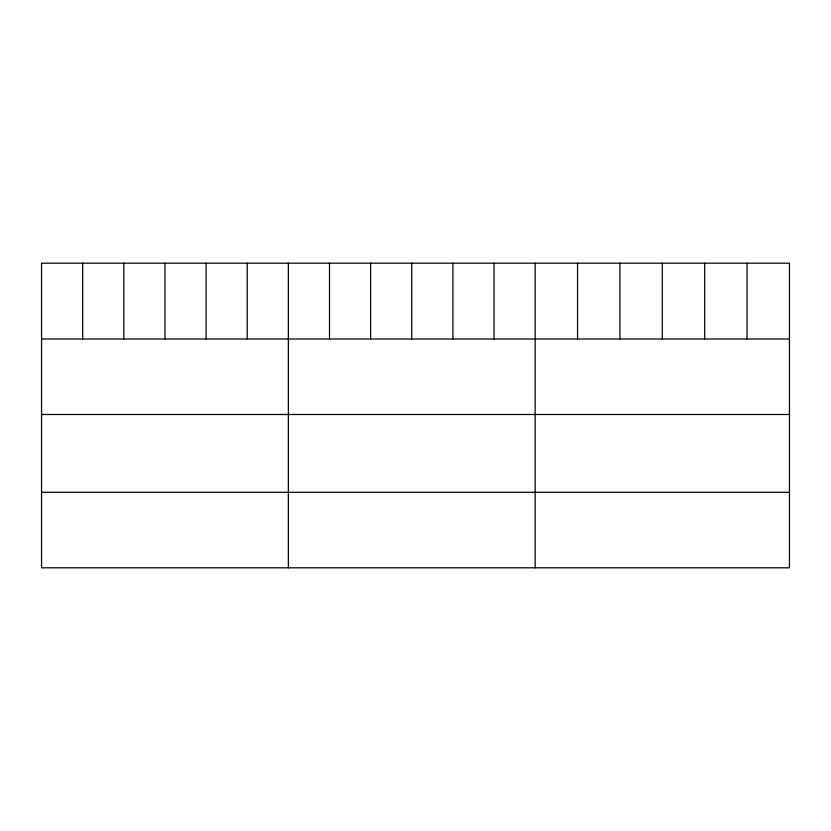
<?xml version="1.0" encoding="UTF-8"?>
<svg xmlns="http://www.w3.org/2000/svg" width="831" height="831" viewBox="0 0 831 831"><rect width="100%" height="100%" fill="white"/><g stroke="black" fill="none" stroke-linecap="round" stroke-linejoin="round"><path stroke-width="1.25" d="M789.45 338.986L789.45 567.812L41.55 567.812L41.55 263.188L789.45 263.188L789.45 338.986L41.55 338.986M41.55 414.492L789.45 414.492M41.55 492.295L789.45 492.295M747.069 263.188L747.069 338.986M704.688 263.188L704.688 338.986M662.307 263.188L662.307 338.986M619.926 263.188L619.926 338.986M577.545 263.188L577.545 338.986M535.164 263.188L535.164 567.812M494.03 263.188L494.03 338.986M452.895 263.188L452.895 338.986M411.76 263.188L411.76 338.986M370.626 263.188L370.626 338.986M329.492 263.188L329.492 338.986M288.357 263.188L288.357 567.812M247.223 263.188L247.223 338.986M206.088 263.188L206.088 338.986M164.954 263.188L164.954 338.986M123.819 263.188L123.819 338.986M82.684 263.188L82.684 338.986"/></g></svg>
